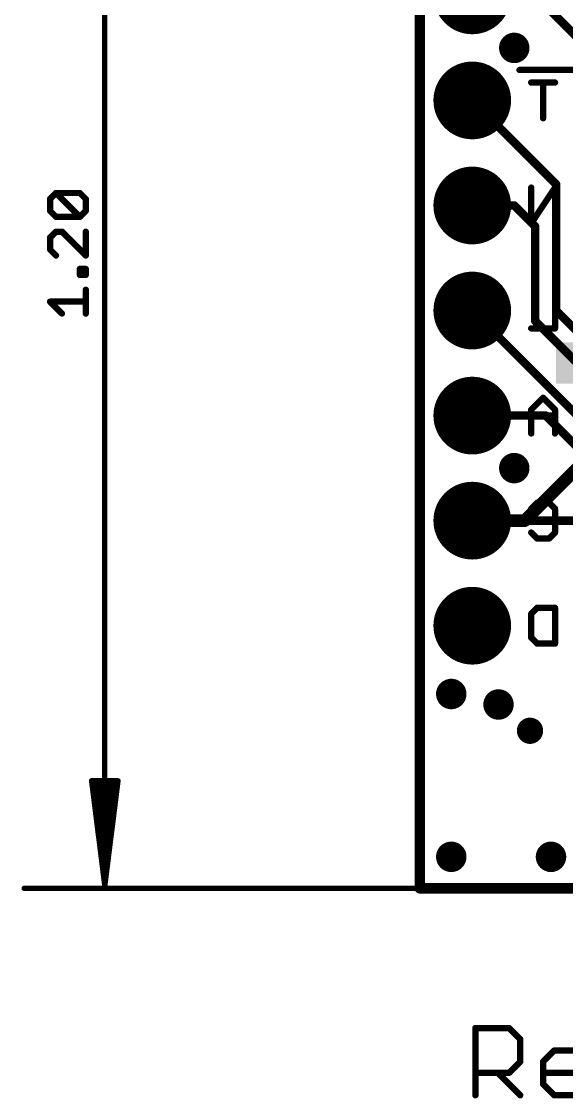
# Model space of a CAD drawing. Extents: x -10 to 108, y -11 to 39.
# Drawn here: x -9.64 to 3.55, y -5.08 to 20.96 of the extents above; entities that cross this region are included whole.
import ezdxf

# ---------------------------------------------------------------- set-up
doc = ezdxf.new("R2010")
doc.units = 0
for name, color, linetype in [('1', 12, 'CONTINUOUS'), ('16', 132, 'CONTINUOUS'), ('17', 110, 'CONTINUOUS'), ('18', 110, 'CONTINUOUS'), ('20', 53, 'CONTINUOUS'), ('22', 40, 'CONTINUOUS'), ('23', 53, 'CONTINUOUS'), ('47', 253, 'CONTINUOUS'), ('51', 53, 'CONTINUOUS')]:
    doc.layers.add(name, color=color, linetype=linetype)

# ---------------------------------------------------------------- blocks, each defined once
blk = doc.blocks.new('RECT')
blk.add_solid([(-0.5, -0.5), (0.5, -0.5), (-0.5, 0.5), (0.5, 0.5)])
blk = doc.blocks.new('PIE')
at = {"const_width": 0.5}
blk.add_lwpolyline([(0, -0.25, 1), (0, 0.25, 1), (0, -0.25)], format="xyb", dxfattribs=at)
blk = doc.blocks.new('ROUNDP')
at = {"const_width": 0.5}
blk.add_lwpolyline([(0, -0.25, 1), (0, 0.25, 1), (0, -0.25)], format="xyb", dxfattribs=at)
blk = doc.blocks.new('ROUNDV')
at = {"const_width": 0.5}
blk.add_lwpolyline([(0, -0.25, 1), (0, 0.25, 1), (0, -0.25)], format="xyb", dxfattribs=at)

msp = doc.modelspace()

# ---------------------------------------------------------------- linework, layer by layer
at = {"layer": '1'}
for points, const_width in [([(0, 0), (0, 30.48)], 0.254), ([(2.54, 8.89), (3.849, 10.199)], 0.3048), ([(1.27, 8.89), (2.54, 8.89)], 0.3048), ([(22.86, 0), (0, 0)], 0.254)]:
    msp.add_lwpolyline(points, dxfattribs=dict(at, const_width=const_width))
for points, const_width in [([(1.27, 8.9662, 1), (1.27, 8.8138)], 0.1524), ([(2.4861, 8.9439, 1), (2.5939, 8.8361)], 0.1524), ([(2.54, 8.8138, 1), (2.54, 8.9662)], 0.1524), ([(0, 0.0635, 1), (0, -0.0635)], 0.127), ([(-0.0635, 0, 1), (0.0635, 0)], 0.127)]:
    msp.add_lwpolyline(points, format="xyb", dxfattribs=dict(at, const_width=const_width))
at = {"layer": '16'}
for points, const_width in [([(0, 30.48), (0, 0)], 0.254), ([(2.794, 21.59), (3.81, 20.574)], 0.2032), ([(1.27, 19.05), (3.302, 17.018)], 0.2032), ([(3.302, 17.018), (3.302, 13.97)], 0.2032), ([(1.27, 16.51), (2.286, 16.51)], 0.2032), ([(2.286, 16.51), (2.794, 16.002)], 0.2032), ([(2.794, 16.002), (2.794, 13.716)], 0.2032), ([(5.842, 9.398), (1.27, 13.97)], 0.2032), ([(3.302, 13.97), (6.35, 10.922)], 0.2032), ([(2.794, 13.716), (6.35, 10.16)], 0.2032), ([(1.27, 11.43), (3.048, 11.43)], 0.2032), ([(3.048, 11.43), (5.588, 8.89)], 0.2032), ([(3.81, 8.89), (1.27, 8.89)], 0.2032), ([(0, 0), (22.86, 0)], 0.254)]:
    msp.add_lwpolyline(points, dxfattribs=dict(at, const_width=const_width))
for points, const_width in [([(1.3059, 19.0859, 1), (1.2341, 19.0141)], 0.1016), ([(3.3528, 17.018, 1), (3.2512, 17.018)], 0.1016), ([(3.2661, 16.9821, 1), (3.3379, 17.0539)], 0.1016), ([(1.27, 16.5608, 1), (1.27, 16.4592)], 0.1016), ([(2.3219, 16.5459, 1), (2.2501, 16.4741)], 0.1016), ([(2.286, 16.4592, 1), (2.286, 16.5608)], 0.1016), ([(2.8448, 16.002, 1), (2.7432, 16.002)], 0.1016), ([(2.7581, 15.9661, 1), (2.8299, 16.0379)], 0.1016), ([(1.3059, 14.0059, 1), (1.2341, 13.9341)], 0.1016), ([(3.3379, 14.0059, 1), (3.2661, 13.9341)], 0.1016), ([(2.8299, 13.7519, 1), (2.7581, 13.6801)], 0.1016), ([(3.2512, 13.97, 1), (3.3528, 13.97)], 0.1016), ([(2.7432, 13.716, 1), (2.8448, 13.716)], 0.1016), ([(1.27, 11.4808, 1), (1.27, 11.3792)], 0.1016), ([(3.0839, 11.4659, 1), (3.0121, 11.3941)], 0.1016), ([(3.048, 11.3792, 1), (3.048, 11.4808)], 0.1016), ([(1.27, 8.9408, 1), (1.27, 8.8392)], 0.1016), ([(0, 0.0635, 1), (0, -0.0635)], 0.127), ([(-0.0635, 0, 1), (0.0635, 0)], 0.127)]:
    msp.add_lwpolyline(points, format="xyb", dxfattribs=dict(at, const_width=const_width))
at = {"layer": '20', "const_width": 0.2032}
for points in [[(0, 30.48), (0, 0)], [(0, 0), (22.86, 0)]]:
    msp.add_lwpolyline(points, dxfattribs=at)
at = {"layer": '20', "const_width": 0.1016}
for points in [[(0, 0.0508, 1), (0, -0.0508)], [(-0.0508, 0, 1), (0.0508, 0)]]:
    msp.add_lwpolyline(points, format="xyb", dxfattribs=at)
at = {"layer": '22', "const_width": 0.1524}
for points in [[(4.9077, 19.7866), (2.413, 19.7866)], [(3.2723, 19.4825), (2.6961, 19.4825)], [(2.9842, 18.6182), (2.9842, 19.4825)], [(3.2723, 16.9425), (2.6961, 16.0782)], [(2.6961, 16.0782), (2.6961, 16.9425)], [(3.2723, 16.0782), (3.2723, 16.9425)], [(3.2723, 14.4025), (3.2723, 13.5382)], [(3.2723, 13.5382), (2.6961, 13.5382)], [(2.9842, 11.8625), (2.6961, 11.5744)], [(3.2723, 11.5744), (2.9842, 11.8625)], [(2.6961, 11.5744), (2.6961, 10.9982)], [(3.2723, 11.4304), (2.6961, 11.4304)], [(3.2723, 10.9982), (3.2723, 11.5744)], [(2.6961, 9.1785), (2.8401, 9.3225)], [(2.8401, 9.3225), (3.1283, 9.3225)], [(3.1283, 9.3225), (3.2723, 9.1785)], [(3.2723, 9.1785), (3.2723, 8.6023)], [(2.8401, 8.4582), (2.6961, 8.6023)], [(3.2723, 8.6023), (3.1283, 8.4582)], [(3.1283, 8.4582), (2.8401, 8.4582)], [(2.6961, 6.6385), (2.8401, 6.7825)], [(2.8401, 6.7825), (3.2723, 6.7825)], [(3.2723, 6.7825), (3.2723, 5.9182)], [(2.6961, 6.0623), (2.6961, 6.6385)], [(2.8401, 5.9182), (2.6961, 6.0623)], [(3.2723, 5.9182), (2.8401, 5.9182)]]:
    msp.add_lwpolyline(points, dxfattribs=at)
at = {"layer": '22', "const_width": 0.0762}
for points in [[(2.413, 19.8247, 1), (2.413, 19.7485)], [(2.6961, 19.5206, 1), (2.6961, 19.4444)], [(3.0223, 19.4825, 1), (2.9461, 19.4825)], [(3.2723, 19.4444, 1), (3.2723, 19.5206)], [(2.9461, 18.6182, 1), (3.0223, 18.6182)], [(2.7342, 16.9425, 1), (2.658, 16.9425)], [(3.3104, 16.9425, 1), (3.2342, 16.9425)], [(3.304, 16.9214, 1), (3.2406, 16.9637)], [(2.6644, 16.0993, 1), (2.7278, 16.0571)], [(2.658, 16.0782, 1), (2.7342, 16.0782)], [(3.2342, 16.0782, 1), (3.3104, 16.0782)], [(3.3104, 14.4025, 1), (3.2342, 14.4025)], [(2.6961, 13.5763, 1), (2.6961, 13.5001)], [(3.2342, 13.5382, 1), (3.3104, 13.5382)], [(3.2723, 13.5001, 1), (3.2723, 13.5763)], [(3.0111, 11.8895, 1), (2.9573, 11.8356)], [(3.0111, 11.8356, 1), (2.9573, 11.8895)], [(2.7342, 11.5744, 1), (2.658, 11.5744)], [(2.6692, 11.6014, 1), (2.723, 11.5475)], [(2.6961, 11.4685, 1), (2.6961, 11.3923)], [(3.3104, 11.5744, 1), (3.2342, 11.5744)], [(3.2454, 11.5475, 1), (3.2993, 11.6014)], [(3.2723, 11.3923, 1), (3.2723, 11.4685)], [(2.658, 10.9982, 1), (2.7342, 10.9982)], [(3.2342, 10.9982, 1), (3.3104, 10.9982)], [(2.8401, 9.3606, 1), (2.8401, 9.2844)], [(2.8671, 9.2956, 1), (2.8132, 9.3495)], [(3.1552, 9.3495, 1), (3.1013, 9.2956)], [(3.1283, 9.2844, 1), (3.1283, 9.3606)], [(2.6692, 9.2054, 1), (2.723, 9.1515)], [(3.3104, 9.1785, 1), (3.2342, 9.1785)], [(3.2454, 9.1515, 1), (3.2993, 9.2054)], [(2.723, 8.6292, 1), (2.6692, 8.5753)], [(3.2342, 8.6023, 1), (3.3104, 8.6023)], [(3.2993, 8.5753, 1), (3.2454, 8.6292)], [(2.8401, 8.4963, 1), (2.8401, 8.4201)], [(2.8132, 8.4313, 1), (2.8671, 8.4851)], [(3.1013, 8.4851, 1), (3.1552, 8.4313)], [(3.1283, 8.4201, 1), (3.1283, 8.4963)], [(2.8401, 6.8206, 1), (2.8401, 6.7444)], [(2.8671, 6.7556, 1), (2.8132, 6.8095)], [(3.3104, 6.7825, 1), (3.2342, 6.7825)], [(3.2723, 6.7444, 1), (3.2723, 6.8206)], [(2.7342, 6.6385, 1), (2.658, 6.6385)], [(2.6692, 6.6654, 1), (2.723, 6.6115)], [(2.723, 6.0892, 1), (2.6692, 6.0353)], [(2.658, 6.0623, 1), (2.7342, 6.0623)], [(2.8401, 5.9563, 1), (2.8401, 5.8801)], [(3.2723, 5.8801, 1), (3.2723, 5.9563)], [(2.8132, 5.8913, 1), (2.8671, 5.9451)], [(3.2342, 5.9182, 1), (3.3104, 5.9182)]]:
    msp.add_lwpolyline(points, format="xyb", dxfattribs=at)
at = {"layer": '23'}
for p in [(1.27, 6.35), (2.667, 3.81), (0, 0.254)]:
    msp.add_point(p, dxfattribs=at)
at = {"layer": '47'}
for points, const_width in [([(-7.62, 0.065), (-7.62, 30.415)], 0.13), ([(-8.9445, 16.668), (-8.8005, 16.812)], 0.1524), ([(-8.9445, 16.3798), (-8.9445, 16.668)], 0.1524), ([(-8.8005, 16.812), (-8.2243, 16.812)], 0.1524), ([(-8.2243, 16.2358), (-8.8005, 16.812)], 0.1524), ([(-8.2243, 16.812), (-8.0802, 16.668)], 0.1524), ([(-8.0802, 16.668), (-8.0802, 16.3798)], 0.1524), ([(-8.8005, 16.2358), (-8.9445, 16.3798)], 0.1524), ([(-8.0802, 16.3798), (-8.2243, 16.2358)], 0.1524), ([(-8.2243, 16.2358), (-8.8005, 16.2358)], 0.1524), ([(-8.8005, 15.8765), (-8.9445, 15.7324)], 0.1524), ([(-8.6564, 15.8765), (-8.8005, 15.8765)], 0.1524), ([(-8.0802, 15.3003), (-8.6564, 15.8765)], 0.1524), ([(-8.0802, 15.8765), (-8.0802, 15.3003)], 0.1524), ([(-8.9445, 15.7324), (-8.9445, 15.4443)], 0.1524), ([(-8.9445, 15.4443), (-8.8005, 15.3003)], 0.1524), ([(-8.2243, 14.8325), (-8.2243, 14.9766)], 0.1524), ([(-8.2243, 14.9766), (-8.0802, 14.9766)], 0.1524), ([(-8.0802, 14.8325), (-8.2243, 14.8325)], 0.1524), ([(-8.0802, 14.9766), (-8.0802, 14.8325)], 0.1524), ([(-8.0802, 13.897), (-8.0802, 14.4732)], 0.1524), ([(-8.6564, 13.897), (-8.9445, 14.1851)], 0.1524), ([(-8.9445, 14.1851), (-8.0802, 14.1851)], 0.1524), ([(-7.62, 0.065), (-7.9392, 2.6)], 0.13), ([(-7.9392, 2.6), (-7.3008, 2.6)], 0.13), ([(-7.62, 0.065), (-7.88, 2.6)], 0.13), ([(-7.62, 0.065), (-7.75, 2.6)], 0.13), ([(-7.3008, 2.6), (-7.62, 0.065)], 0.13), ([(-7.49, 2.6), (-7.62, 0.065)], 0.13), ([(-7.36, 2.6), (-7.62, 0.065)], 0.13), ([(0, 0), (-9.57, 0)], 0.13)]:
    msp.add_lwpolyline(points, dxfattribs=dict(at, const_width=const_width))
for points, const_width in [([(-8.9715, 16.6949, 1), (-8.9176, 16.641)], 0.0762), ([(-8.9064, 16.668, 1), (-8.9826, 16.668)], 0.0762), ([(-8.7735, 16.839, 1), (-8.8274, 16.7851)], 0.0762), ([(-8.8005, 16.8501, 1), (-8.8005, 16.7739)], 0.0762), ([(-8.7735, 16.7851, 1), (-8.8274, 16.839)], 0.0762), ([(-8.1973, 16.839, 1), (-8.2512, 16.7851)], 0.0762), ([(-8.2243, 16.7739, 1), (-8.2243, 16.8501)], 0.0762), ([(-8.0421, 16.668, 1), (-8.1183, 16.668)], 0.0762), ([(-8.1071, 16.641, 1), (-8.0533, 16.6949)], 0.0762), ([(-8.9176, 16.4068, 1), (-8.9715, 16.3529)], 0.0762), ([(-8.9826, 16.3798, 1), (-8.9064, 16.3798)], 0.0762), ([(-8.1183, 16.3798, 1), (-8.0421, 16.3798)], 0.0762), ([(-8.0533, 16.3529, 1), (-8.1071, 16.4068)], 0.0762), ([(-8.8005, 16.2739, 1), (-8.8005, 16.1977)], 0.0762), ([(-8.8274, 16.2088, 1), (-8.7735, 16.2627)], 0.0762), ([(-8.2512, 16.2627, 1), (-8.1973, 16.2088)], 0.0762), ([(-8.2512, 16.2088, 1), (-8.1973, 16.2627)], 0.0762), ([(-8.2243, 16.1977, 1), (-8.2243, 16.2739)], 0.0762), ([(-8.8005, 15.9146, 1), (-8.8005, 15.8384)], 0.0762), ([(-8.7735, 15.8495, 1), (-8.8274, 15.9034)], 0.0762), ([(-8.6295, 15.9034, 1), (-8.6834, 15.8495)], 0.0762), ([(-8.6564, 15.8384, 1), (-8.6564, 15.9146)], 0.0762), ([(-8.0421, 15.8765, 1), (-8.1183, 15.8765)], 0.0762), ([(-8.9715, 15.7594, 1), (-8.9176, 15.7055)], 0.0762), ([(-8.9064, 15.7324, 1), (-8.9826, 15.7324)], 0.0762), ([(-8.9176, 15.4713, 1), (-8.9715, 15.4174)], 0.0762), ([(-8.9826, 15.4443, 1), (-8.9064, 15.4443)], 0.0762), ([(-8.8274, 15.2733, 1), (-8.7735, 15.3272)], 0.0762), ([(-8.1071, 15.2733, 1), (-8.0533, 15.3272)], 0.0762), ([(-8.1183, 15.3003, 1), (-8.0421, 15.3003)], 0.0762), ([(-8.1862, 14.9766, 1), (-8.2624, 14.9766)], 0.0762), ([(-8.2243, 15.0147, 1), (-8.2243, 14.9385)], 0.0762), ([(-8.2243, 14.8706, 1), (-8.2243, 14.7944)], 0.0762), ([(-8.2624, 14.8325, 1), (-8.1862, 14.8325)], 0.0762), ([(-8.0421, 14.9766, 1), (-8.1183, 14.9766)], 0.0762), ([(-8.1183, 14.8325, 1), (-8.0421, 14.8325)], 0.0762), ([(-8.0802, 14.9385, 1), (-8.0802, 15.0147)], 0.0762), ([(-8.0802, 14.7944, 1), (-8.0802, 14.8706)], 0.0762), ([(-8.0421, 14.4732, 1), (-8.1183, 14.4732)], 0.0762), ([(-8.9176, 14.212, 1), (-8.9715, 14.1582)], 0.0762), ([(-8.9445, 14.2232, 1), (-8.9445, 14.147)], 0.0762), ([(-8.0802, 14.147, 1), (-8.0802, 14.2232)], 0.0762), ([(-8.6834, 13.87, 1), (-8.6295, 13.9239)], 0.0762), ([(-8.1183, 13.897, 1), (-8.0421, 13.897)], 0.0762), ([(-7.907, 2.6041, 1), (-7.9715, 2.5959)], 0.065), ([(-7.9392, 2.6325, 1), (-7.9392, 2.5675)], 0.065), ([(-7.8477, 2.6033, 1), (-7.9123, 2.5967)], 0.065), ([(-7.7175, 2.6017, 1), (-7.7825, 2.5983)], 0.065), ([(-7.4575, 2.5983, 1), (-7.5225, 2.6017)], 0.065), ([(-7.3277, 2.5967, 1), (-7.3923, 2.6033)], 0.065), ([(-7.2685, 2.5959, 1), (-7.333, 2.6041)], 0.065), ([(-7.3008, 2.5675, 1), (-7.3008, 2.6325)], 0.065), ([(-9.57, 0.0325, 1), (-9.57, -0.0325)], 0.065), ([(-7.6522, 0.0691, 1), (-7.5878, 0.0609)], 0.065), ([(-7.6523, 0.0683, 1), (-7.5877, 0.0617)], 0.065), ([(-7.6525, 0.0633, 1), (-7.5875, 0.0667)], 0.065), ([(-7.6525, 0.0667, 1), (-7.5875, 0.0633)], 0.065), ([(-7.6525, 0.065, 1), (-7.5875, 0.065)], 0.065), ([(-7.6523, 0.0617, 1), (-7.5877, 0.0683)], 0.065), ([(-7.6522, 0.0609, 1), (-7.5878, 0.0691)], 0.065), ([(0, -0.0325, 1), (0, 0.0325)], 0.065)]:
    msp.add_lwpolyline(points, format="xyb", dxfattribs=dict(at, const_width=const_width))
at = {"layer": '51', "const_width": 0.1524}
for points in [[(1.3462, -5.0038), (1.3462, -3.3768)], [(1.3462, -3.3768), (2.1597, -3.3768)], [(2.1597, -3.3768), (2.4309, -3.648)], [(2.4309, -3.648), (2.4309, -4.1903)], [(2.9834, -4.1903), (3.2545, -3.9191)], [(3.2545, -3.9191), (3.7969, -3.9191)], [(2.4309, -4.1903), (2.1597, -4.4615)], [(2.9834, -4.7326), (2.9834, -4.1903)], [(2.1597, -4.4615), (1.3462, -4.4615)], [(1.8885, -4.4615), (2.4309, -5.0038)], [(4.068, -4.4615), (2.9834, -4.4615)], [(3.2545, -5.0038), (2.9834, -4.7326)], [(3.7969, -5.0038), (3.2545, -5.0038)]]:
    msp.add_lwpolyline(points, dxfattribs=at)
at = {"layer": '51', "const_width": 0.0762}
for points in [[(1.3843, -3.3768, 1), (1.3081, -3.3768)], [(1.3462, -3.3387, 1), (1.3462, -3.4149)], [(2.1866, -3.3499, 1), (2.1328, -3.4038)], [(2.1597, -3.4149, 1), (2.1597, -3.3387)], [(2.469, -3.648, 1), (2.3928, -3.648)], [(2.4039, -3.6749, 1), (2.4578, -3.621)], [(3.2545, -3.881, 1), (3.2545, -3.9572)], [(3.2815, -3.9461, 1), (3.2276, -3.8922)], [(2.3928, -4.1903, 1), (2.469, -4.1903)], [(2.4578, -4.2172, 1), (2.4039, -4.1634)], [(3.0215, -4.1903, 1), (2.9453, -4.1903)], [(2.9564, -4.1634, 1), (3.0103, -4.2172)], [(1.3462, -4.4234, 1), (1.3462, -4.4996)], [(1.9155, -4.4345, 1), (1.8616, -4.4884)], [(2.1328, -4.4345, 1), (2.1866, -4.4884)], [(2.1597, -4.4996, 1), (2.1597, -4.4234)], [(2.9834, -4.4234, 1), (2.9834, -4.4996)], [(3.0103, -4.7057, 1), (2.9564, -4.7596)], [(2.4039, -5.0307, 1), (2.4578, -4.9769)], [(2.9453, -4.7326, 1), (3.0215, -4.7326)], [(3.2545, -4.9657, 1), (3.2545, -5.0419)], [(3.2276, -5.0307, 1), (3.2815, -4.9769)], [(1.3081, -5.0038, 1), (1.3843, -5.0038)]]:
    msp.add_lwpolyline(points, format="xyb", dxfattribs=at)

# ---------------------------------------------------------------- block references
at = {"layer": '1', "xscale": 1.1}
msp.add_blockref('RECT', (3.849, 12.7), dxfattribs=at)
at = {"layer": '1', "xscale": 0.635, "yscale": 0.635}
msp.add_blockref('PIE', (2.667, 3.81), dxfattribs=at)
at = {"layer": '17', "xscale": 1.8796, "yscale": 1.8796, "rotation": 180}
for p in [(1.27, 21.59), (1.27, 21.59), (1.27, 19.05), (1.27, 19.05), (1.27, 16.51), (1.27, 16.51), (1.27, 13.97), (1.27, 13.97), (1.27, 11.43), (1.27, 11.43), (1.27, 8.89), (1.27, 8.89), (1.27, 6.35), (1.27, 6.35)]:
    msp.add_blockref('ROUNDP', p, dxfattribs=at)
at = {"layer": '18', "xscale": 0.7366, "yscale": 0.7366}
for p in [(2.286, 20.32), (2.286, 20.32), (2.286, 10.16), (2.286, 10.16), (0.762, 4.699), (0.762, 4.699), (1.905, 4.445), (1.905, 4.445), (0.762, 0.762), (0.762, 0.762), (3.175, 0.762), (3.175, 0.762)]:
    msp.add_blockref('ROUNDV', p, dxfattribs=at)
at = {"layer": '51', "xscale": 0.508, "yscale": 0.508, "rotation": 90}
for p in [(1.27, 19.05), (1.27, 16.51), (1.27, 13.97), (1.27, 11.43), (1.27, 8.89), (1.27, 6.35)]:
    msp.add_blockref('RECT', p, dxfattribs=at)

doc.saveas('drawing.dxf')
